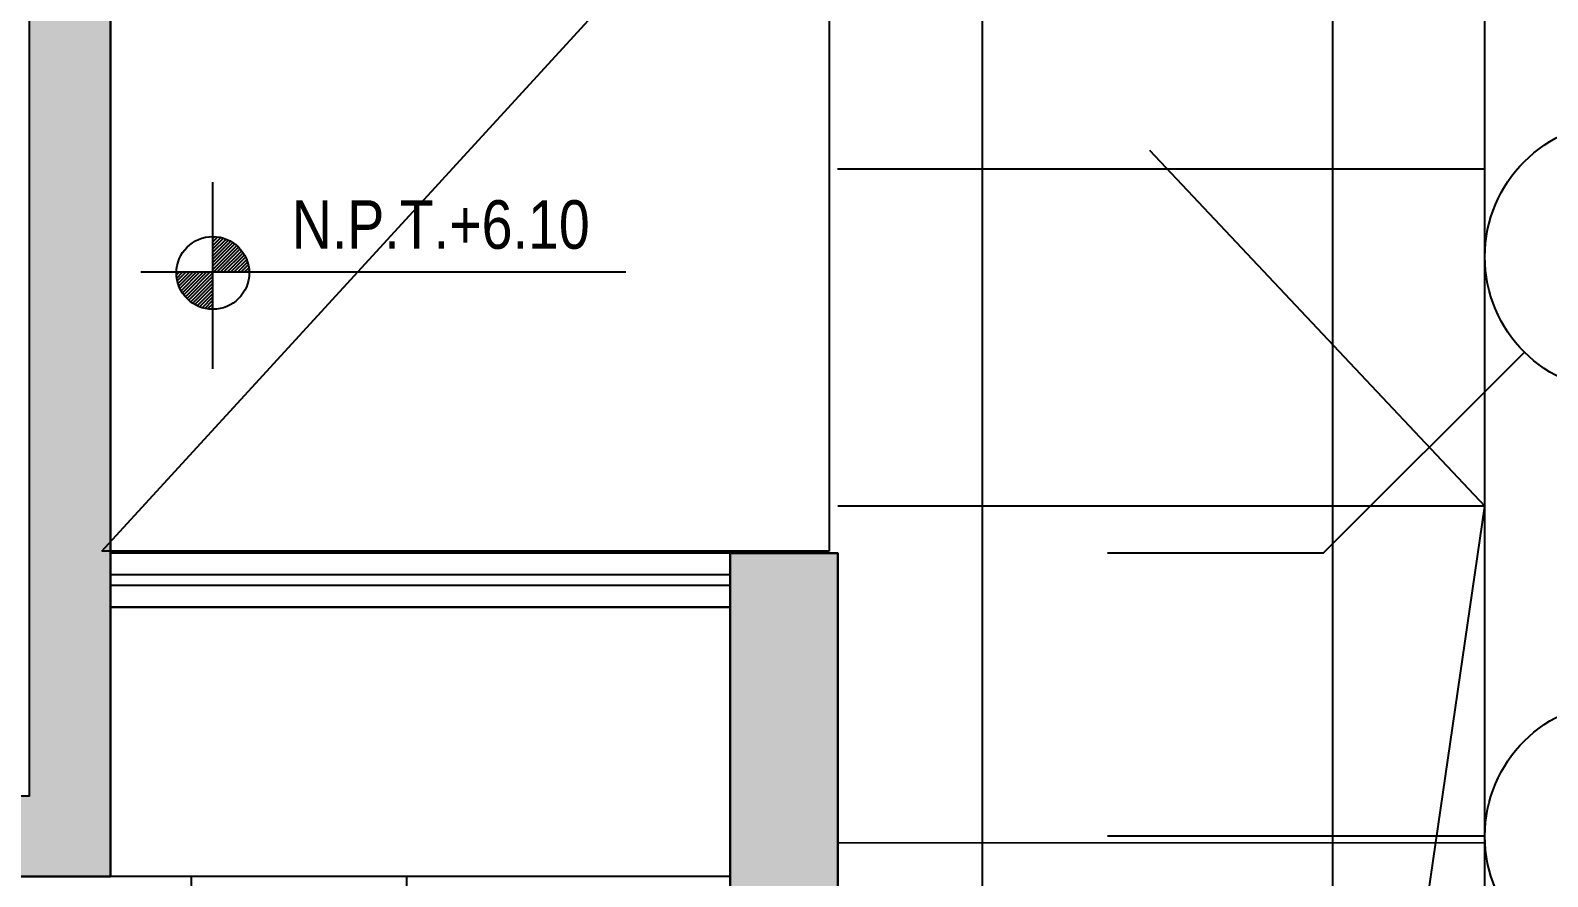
# Model space of a CAD drawing. Header units: millimetres. Extents: x -3 to 53, y -269 to 39.
# Drawn here: x 48.552 to 51.367, y 32.65 to 34.22 of the extents above; entities that cross this region are included whole.
import ezdxf
from ezdxf.enums import TextEntityAlignment as Align
from ezdxf.xclip import XClip

# ---------------------------------------------------------------- set-up
doc = ezdxf.new("R2010")
doc.units = ezdxf.units.MM
doc.header["$LTSCALE"] = 15
doc.header["$XCLIPFRAME"] = 2
for name, pattern in [('ACAD_ISO07W100', [3, 0, -3]), ('HIDDEN2', [0.1875, 0.125, -0.0625]), ('PHANTOM', [63.50000000000001, 31.75, -6.35, 6.35, -6.35, 6.35, -6.35]), ('PHANTOM2', [1.25, 0.625, -0.125, 0.125, -0.125, 0.125, -0.125])]:
    doc.linetypes.add(name, pattern=pattern)
doc.layers.get('0').update_dxf_attribs({"color": 250})
for name, color, linetype in [('A-EJES', 251, 'PHANTOM'), ('A-EST HATCH', 250, 'Continuous'), ('A-EST PLACAS', 250, 'Continuous'), ('A-EST VIGAS', 250, 'HIDDEN2'), ('A-MOBILIARIO', 250, 'Continuous'), ('A-MURO BAJO', 251, 'Continuous'), ('A-NIVELES-NPT', 252, 'Continuous'), ('A-PROYECCIONES', 250, 'HIDDEN2'), ('DLP_MOBILIARIO FIJO', 250, 'Continuous')]:
    doc.layers.add(name, color=color, linetype=linetype)
doc.layers.add('A-MUROS', color=252, linetype='Continuous', lineweight=30)
doc.styles.add('R80', font='ARIALN.TTF', dxfattribs={"height": 2.03})

# ---------------------------------------------------------------- blocks, each defined once
blk = doc.blocks.new('A$C9f73720c')
for points, elevation in [([(52.24887133461104, 135.9213032310886), (63.58237222513287, 132.4618106375818)], 3.362277568755196e-06), ([(53.55295347286486, 135.2278802776752), (58.34947295690171, 133.7637674824993)], 2.116901540161889e-06), ([(55.44279838407178, 134.9458033817766), (55.09257336297105, 133.7979787238876)], 3.362277568755196e-06), ([(56.040590722297, 134.7634045885425), (55.69036570122552, 133.6155799297223)], 3.362277568755196e-06), ([(53.36318810883625, 134.606197799929), (58.15970758393993, 133.142084993576)], 2.116901540161889e-06), ([(56.63838306063892, 134.581005793446), (56.2881580395091, 133.433181135557)], 3.362277568755196e-06)]:
    blk.add_lwpolyline(points, dxfattribs=dict(elevation=elevation))
at = {"layer": 'A-MURO BAJO'}
for p, q in [((53.58783467827021, 135.5125910434872, 3.362277568755195e-06), (57.59500381955884, 134.2892045816407, 3.362277568755195e-06)), ((54.04553246594156, 134.101336253807, 3.362277568755195e-06), (55.7653544111527, 133.576371850446, 3.362277568755195e-06)), ((55.7653544111527, 133.576371850446, 3.362277568755195e-06), (55.37120196790784, 132.285192636773, 3.362277568755195e-06)), ((55.73615793310462, 133.4807289438322, 3.362277568755195e-06), (55.73780097285638, 133.4802274163812, 3.362277568755195e-06))]:
    blk.add_line(p, q, dxfattribs=at)
at = {"layer": 'A-PROYECCIONES'}
for p, q in [((55.37120196790784, 132.285192636773, 3.362277385823113e-06), (53.44413893274034, 135.5564539711922, 3.362277385823113e-06)), ((52.70656763567245, 133.1156718041748), (56.04072913675924, 134.7638582270594)), ((56.04059072231762, 134.7634045882152, 3.362277385823131e-06), (63.65628298925011, 131.167543783784)), ((64.01276136687375, 132.3304527141154), (55.77874076634187, 133.589092258364, 3.362277385823113e-06))]:
    blk.add_line(p, q, dxfattribs=at)
at = {"style": 'R80'}
for height, rotation, p in [(0.08999999999999998, 0.009024318236752005, (39.55400180086957, 141.004645367186, 2.989582827941199e-06)), (0.08999999999999998, 0.009024318236752005, (45.79837450129802, 139.3226032210843, 3.362277385823113e-06)), (0.08999999999999998, 0.009024318236752005, (50.46344866956586, 135.3577879891129, 3.362277385823113e-06)), (0.08999999999999998, 0.009024318236752005, (41.97843763040964, 129.0436469037414, 3.362277385823113e-06)), (0.08999999999999998, 0.009024318236752005, (37.84093274677523, 128.6088977670627, 3.362277385823113e-06)), (0.08999999999999998, 0.009024318236752005, (35.48299050264999, 116.3582478138016, 3.362277385823113e-06)), (0.08999999999999998, 0.009024318236752005, (38.56066348471448, 113.6321012396695, 3.362277385823113e-06)), (0.08999999999999998, 0.009024318236752005, (45.12922654130037, 84.37573007218101, 3.362277385823113e-06)), (0.08999999999999998, 0.009024318236752005, (43.91105876648458, 83.93353253233742, 3.362277385823113e-06)), (0.08999999999999998, 0.009024318236752005, (43.14851105365327, 83.40097679294215, 3.362277385823113e-06)), (0.08999999999999998, 0.009024318236752647, (28.00674955981323, 80.1070595020757, 4.706491410619015e-06)), (0.08999999999999998, 0.009024318236752005, (44.37534144565238, 79.9045896884383, 3.362277385823113e-06)), (0.08999999999999998, 0.009024318236752005, (55.1509971664136, 79.21725743267253, 3.362244064099655e-06)), (0.08999999999999998, 0.009024318236752005, (38.26082499521095, 76.00490702971378)), (0.08999999999999998, 0.009024318236752005, (39.00359765353734, 75.55583832229979)), (0.08999999999999998, 0.009024318236752647, (27.51368831043601, 75.21328245572307, 4.706491410619015e-06)), (0.08999999999999998, 0.009024318236752647, (27.51368831043601, 75.21328245572307, 4.706491410619015e-06)), (0.08999999999999998, 0.009024318236752005, (39.85193490822805, 75.15431196432128)), (0.08999999999999998, 0.009024318236752647, (25.3599275671086, 70.27088301632115, 4.706491410619015e-06)), (0.08999999999999998, 0.009024318236752005, (32.16456429838674, 69.19197598289263, 3.461665138839658e-06)), (0.08999999999999998, 0.009024318236752005, (32.16456429838674, 69.19197598289263, 3.461665138839662e-06)), (0.08999999999999998, 0.009024318236752647, (26.99466614952781, 68.63918328567901, 4.706491410619015e-06)), (0.08999999999999998, 0.009024318236752005, (59.85035903083282, 67.3859448796467, 3.362264782817912e-06)), (0.08999999999999998, 0.009024318236752647, (24.83899722682783, 65.51068564693936, 4.706491410619015e-06)), (0.08999999999999998, 0.009024318236752647, (24.83899722682783, 65.51068564693936, 4.706491410619015e-06)), (0.08999999999999998, 0.009024318236752005, (33.50081673745533, 60.26099538433858, 4.706491410619015e-06)), (0.08999999999999998, 0.009024318236752005, (33.50081673745533, 60.26099538433858, 4.706491410619015e-06)), (0.09000000000000016, 347.3907560878739, (17.10691215832095, 59.27263593853161, 4.706491410619015e-06)), (0.08999999999999998, 0.009024318236752647, (26.47084359607198, 59.2034803536118, 4.706491410619015e-06)), (0.08999999999999998, 0.009024318236752647, (26.47084359607198, 59.2034803536118, 4.706491410619015e-06)), (0.08999999999999998, 0.009024318236752647, (23.1215637937794, 58.76853820498596, 4.857600132761949e-06)), (0.08999999999999998, 0.009024318236752647, (23.1215637937794, 58.76853820498596, 4.857600132761949e-06)), (0.08999999999999998, 0.009024318236752647, (27.66322852430406, 55.39591168056736, 4.706491410619015e-06)), (0.08999999999999998, 0.009024318236752647, (27.66322852430406, 55.39591168056736, 4.706491410619015e-06)), (0.08999999999999998, 0.009024318236752647, (22.22386731641837, 54.98183920517127, 4.706491410619015e-06)), (0.08999999999999998, 0.009024318236752647, (22.22386731641837, 54.98183920517127, 4.706491410619015e-06)), (0.08999999999999998, 0.009024318236753289, (65.71742456087037, 53.58034823651921, 3.362277385823113e-06)), (0.08999999999999998, 0.009024318236752005, (38.37702687504591, 51.71660765356879, 3.362277385823113e-06)), (0.08999999999999998, 0.009024318236752005, (38.37702687504591, 51.71660765356879, 3.362277385823117e-06)), (0.08999999999999998, 0.009024318236752647, (21.02937477795878, 51.37666351165182, 4.706491410619015e-06)), (0.08999999999999998, 0.009024318236752647, (21.02937477795878, 51.37666351165182, 4.706491410619015e-06)), (0.08999999999999998, 0.009024318236752647, (29.40908168527765, 50.88758595104823, 4.706491410655957e-06)), (0.08999999999999998, 0.009024318236752647, (29.40908168527765, 50.88758595104823, 4.706491410655957e-06)), (0.08999999999999998, 0.009024318236752647, (22.51835144442975, 48.08076606507907, 4.706491410619015e-06)), (0.08999999999999998, 0.009024318236752647, (22.51835144442975, 48.08076606507907, 4.706491410619015e-06)), (0.08999999999999998, 0.009024318236752005, (32.83052256535395, 47.94781424853512, 3.362277385823113e-06)), (0.08999999999999998, 0.009024318236752005, (38.641407036027, 47.92376448589872, 3.362277385823113e-06)), (0.09000000000000007, 1.557633544307922, (45.50129112108327, 47.00334283471395, -1.08596095030931e-05)), (0.09000000000000007, 1.557633544307922, (45.50129112108327, 47.00334283471395, -1.08596095030931e-05)), (0.09000000000000007, 1.557633544307922, (42.96128392835442, 45.87806676462581, 3.512253433404052e-06)), (0.08999999999999998, 0.009024318236752647, (31.22521980098919, 43.43522906399826, 4.706491410619015e-06)), (0.08999999999999998, 0.009024318236752647, (31.22521980098919, 43.43522906399826, 4.706491410619015e-06)), (0.08999999999999998, 0.009024318236752647, (24.82912919359753, 43.30559683594419, 4.706491410619015e-06)), (0.08999999999999998, 0.009024318236752647, (24.82912919359753, 43.30559683594419, 4.706491410619015e-06)), (0.08999999999999998, 0.009024318236752647, (28.86844280470634, 42.60917463901945, -1.936912413204994e-06)), (0.08999999999999998, 0.009024318236752647, (28.86844280470634, 42.60917463901945, -1.936912413204996e-06)), (0.08999999999999998, 0.009024318236752005, (46.08146229055367, 42.40482679198994, 3.362277385823113e-06)), (0.08999999999999998, 0.009024318236752647, (19.03068471785168, 42.05589301608065, 4.706491410619015e-06)), (0.08999999999999998, 0.009024318236752647, (19.03068471785168, 42.05589301608065, 4.706491410619015e-06)), (0.08999999999999998, 0.009024318236753289, (70.9066982658778, 41.03288838643142, 3.362277385739846e-06)), (0.08999999999999998, 0.009024318236752647, (22.7764587662323, 38.74069726284154, 4.706491410619015e-06)), (0.08999999999999998, 0.009024318236752647, (22.7764587662323, 38.74069726284154, 4.706491410619015e-06)), (0.08999999999999998, 0.009024318236752647, (17.89520782806452, 37.46244426447456, 4.706491410619015e-06)), (0.08999999999999998, 0.009024318236752647, (17.89520782806452, 37.46244426447456, 4.706491410619015e-06)), (0.08999999999999998, 0.009024318236752647, (25.8226111606427, 33.2142472863526, 3.240561054408875e-06)), (0.08999999999999998, 0.009024318232681537, (21.50265422595201, 31.27540682352641, 4.706491410619015e-06)), (0.1403324825328491, 0.009024318232425412, (43.01775970391731, 29.87779531696764, 4.708577420109158e-06)), (0.08999999999999998, 0.009024318232681537, (24.39781889963433, 29.26593716632136, 4.706491410619015e-06)), (0.08999999999999998, 0.009024318232680895, (49.75645531682766, 29.02869228928841, 8.087904253603042e-07)), (0.08999999999999998, 0.009024318232681537, (16.50998132807672, 28.4123235578046, 4.706491410619015e-06)), (0.08999999999999998, 0.009024318232681537, (16.50998132807672, 28.4123235578046, 4.706491410619015e-06)), (0.08999999999999998, 0.009024318232680895, (40.7945916457475, 24.89300407379428, 4.708577420109158e-06)), (0.08999999999999998, 0.009024318232681537, (18.12676568903499, 23.63741692997076, 4.708577420109158e-06)), (0.08999999999999998, 0.009024318232681537, (20.34600804994347, 20.32913030966674, 4.706491410619015e-06)), (0.08999999999999998, 0.009024318232680895, (38.33650080319148, 19.46321554019606, 4.708577420109158e-06)), (0.08999999999999998, 0.009024318232681537, (18.28687880581947, 15.98276574540444, 3.362277385823113e-06)), (0.08999999999999998, 0.009024318232680895, (36.66944314161903, 12.59772927131063, -1.08596095030931e-05)), (0.09000000000000007, 337.7998366167191, (24.75361139545124, 11.23338317179535, 3.362277385823113e-06)), (0.08999999999999998, 0.009024318232680895, (33.59283368825803, 10.35080076664244, 3.362277385823113e-06)), (0.09000000000000007, 337.7998366167191, (21.61094078805322, 10.12467776199284, 3.362277385823113e-06)), (0.09000000000000007, 337.7998366167191, (16.56051797105016, 9.599798669642254, 3.362277385823113e-06)), (0.09000000000000007, 337.7998366167191, (29.94142637590555, 8.953406921191586, 3.362277385823113e-06)), (0.09000000000000007, 337.7998366167191, (31.64021273361429, 7.956131797818883, -1.085961086733515e-05)), (0.09000000000000007, 337.7998366167191, (26.73599886774458, 7.796616668416589, 3.362277385823113e-06)), (0.09000000000000007, 337.7998366167191, (32.02878516385242, 7.023210017545593, -1.085960995784045e-05)), (0.08999999999999998, 0.009024318233699313, (16.53473564683463, 5.567837451617501, 3.362277385823113e-06)), (0.08999999999999998, 0.009024318233699313, (23.32393714894078, 5.576281331512413, 4.706491410619015e-06)), (0.08999999999999998, 0.009024318233189785, (34.47177392897085, 3.637915200586669, -1.08596085935984e-05))]:
    blk.add_attdef('N.P.T.+0.00', text='', height=height, rotation=rotation, dxfattribs=at).set_placement(p, align=Align.MIDDLE_CENTER)
for p in [(49.92630227023728, 138.2431446092388, 3.362277385823113e-06), (56.69041146256601, 136.2520443910918, 1.244826250967895e-06), (60.53356483046191, 135.5236811584047, 1.244826250967895e-06), (42.63222780064203, 135.1839034941233), (46.25157510937531, 126.9171087827718), (35.15477363680943, 97.85450640527516, 3.362277385823108e-06), (31.26178090009591, 93.94447166306885, 9.446675468794678e-07), (17.93934098101558, 86.88608928790303, -1.08596095030931e-05), (34.74437063001206, 85.6147811955026, 3.362277385823113e-06), (35.50479168834972, 81.46357894523064, 1.244826250947732e-06), (34.65344990056582, 76.99285704104211, -1.08596095030931e-05), (59.66677426066703, 73.25090666787686), (40.41129876321168, 65.84213685264795, -1.08596095030931e-05), (43.56114672197252, 65.2124503517708, 4.706491410619015e-06), (64.4681427977932, 61.38568108363057), (43.91109569434885, 51.49273062238453, -1.085960941451542e-05), (32.97437612648461, 51.08278890347095, -1.08596095030931e-05), (48.03265021031364, 50.07352389695109, 3.36227829233611e-06), (69.32423194858815, 50.08138511350362, 3.545926623193915e-06), (52.95989093053609, 39.47011505832879, -1.08596095030931e-05), (74.41589662968293, 35.74665692003425, -1.08596095030931e-05)]:
    blk.add_attdef('N.P.T.+0.00', text='', height=0.2109375000000003, dxfattribs=at).set_placement(p, align=Align.MIDDLE_CENTER)
blk = doc.blocks.new('est_P1')
at = {"layer": 'A-EST HATCH'}
h = blk.add_hatch(color=256, dxfattribs=at)
h.dxf.hatch_style = 1
h.paths.add_polyline_path([(-9.143969817890373, -13.78994231542118), (-9.143970482439506, -7.724975778433169), (-10.64397656197395, -7.724975307658777), (-10.64397703551712, -8.47497516893413), (-10.79397703551809, -8.47497516893413), (-10.79397703551809, -7.524976572166384), (-8.993969354540447, -7.52497589015454), (-8.993969023001945, -8.399992691189016), (-7.493969067124262, -8.399992720713083), (-7.49396906701967, -7.899975840633207), (-7.343969184811847, -7.89997581150709), (-7.343969022991367, -8.599992691592512), (-8.993969023038296, -8.599992691183239), (-8.993969935204412, -13.78994229911982)])
h.paths.add_polyline_path([(-30.24396931919478, -3.72497635192979), (-28.64396931946226, -3.724976356489996), (-28.64396931890929, -0.6249763909253687), (-29.8439693285593, -0.6249763992590687), (-29.84396932814366, -0.4749763879016626), (-28.49396932925379, -0.4749763913704754), (-28.49396931919524, -3.87497635604489), (-30.24396931919478, -3.874976354748405)])
h.paths.add_polyline_path([(-31.04396932925398, -0.4749763797112081), (-31.19396932925407, -0.4749763817598449), (-31.19396931919551, -3.87497635604489), (-31.04396931919496, -3.87497635604489)])
h.paths.add_polyline_path([(-36.54397048332604, -1.217284938093144e-05), (-36.84397048056, -1.217280340881643e-05), (-36.84397048329669, -0.150011442540233), (-36.6939791675394, -0.150011442540233), (-36.69397916770891, -3.224977385367247), (-36.54396932320629, -3.224977384124877)])
h.paths.add_polyline_path([(-33.59396932953928, -0.6249763904510672), (-33.59396933876702, -3.724976356490906), (-31.9939693197423, -3.724976361089311), (-31.99396931932666, -3.874976361089402), (-33.74396933921549, -3.874976355897097), (-33.74396932897276, -0.4749763910466953), (-32.3939693292366, -0.4749763868907593), (-32.39396932882142, -0.6249763868903955)])
h.paths.add_polyline_path([(-42.84397017665038, -0.1499758131547324), (-43.44397017666621, -0.1499758112857208), (-43.44397017666621, 2.418834193207431e-05), (-42.69397017663346, 2.41883355656114e-05), (-42.69397017657526, -3.399975811664525), (-43.84397017661946, -3.399975811654066), (-43.84397017667767, -3.249975812026868), (-42.84397017661036, -3.249975813899972)])
h.paths.add_polyline_path([(-44.64397017666602, 2.418834557005312e-05), (-44.64397017660782, -3.399975811654066), (-44.79397017658471, -3.399975811654066), (-44.79397017664292, 2.418834557005312e-05)])
h.paths.add_polyline_path([(-45.59397017668949, -3.249975813889513), (-47.19397017666621, -3.249975813889513), (-47.19397017666621, -0.149975813144728), (-45.99397017664274, -0.1499758126790667), (-45.99397017664274, 2.418694858619119e-05), (-47.3439701766431, 2.418834557005312e-05), (-47.3439701765849, -3.399975811654066), (-45.59397017663128, -3.399975813516711)])
h.paths.add_polyline_path([(-42.84397017665038, -13.69997583870299), (-43.44397017666621, -13.699975840572), (-43.44397017666621, -13.84997584019965), (-42.69397017663346, -13.84997584019328), (-42.69397017657528, -10.44997580598164), (-43.84397017661949, -10.4499758059921), (-43.84397017667769, -10.59997580561929), (-42.84397017661039, -10.59997580374619)])
h.paths.add_polyline_path([(-44.64397017666602, -13.84997584020329), (-44.64397017660784, -10.4499758059921), (-44.79397017658474, -10.4499758059921), (-44.79397017664292, -13.84997584020329)])
h.paths.add_polyline_path([(-45.59397017668952, -10.59997580375665), (-47.19397017666623, -10.59997580375665), (-47.19397017666621, -13.69997583871299), (-45.99397017664274, -13.69997583917865), (-45.99397017664274, -13.84997583880631), (-47.3439701766431, -13.84997584020329), (-47.34397017658493, -10.4499758059921), (-45.59397017663131, -10.44997580412945)])
h.paths.add_polyline_path([(-39.99396981555515, -10.34999415513654), (-39.84396961201575, -10.34999417176515), (-39.84396939066934, -13.69994245277041), (-39.69396931878268, -13.69994195241157), (-39.69396932151961, -13.84994133030514), (-39.99396916294192, -13.849940458077)])
h.paths.add_polyline_path([(-30.2439694083912, -10.12497620175047), (-28.64396940865868, -10.12497619719027), (-28.64396940810571, -13.22497616275489), (-29.84396941775572, -13.22497615442119), (-29.84396941734008, -13.37497616577859), (-28.49396941845021, -13.37497616230978), (-28.49396940839166, -9.974976197635375), (-30.2439694083912, -9.97497619893186)])
h.paths.add_polyline_path([(-31.04396941845039, -13.37497617396905), (-31.19396941845049, -13.37497617192041), (-31.19396940839193, -9.974976197635375), (-31.04396940839138, -9.974976197635375)])
h.paths.add_polyline_path([(-36.54396232806585, -13.84997616392717), (-36.84396834709633, -13.8499412220944), (-36.84396840648991, -13.6999756431218), (-36.69397928174352, -13.69997617751073), (-36.69397925690533, -10.62497516831302), (-36.54396941240271, -10.62497516955493)])
h.paths.add_polyline_path([(-33.5939694187357, -13.22497616322919), (-33.59396942796344, -10.12497619718936), (-31.99396940893872, -10.12497619259095), (-31.99396940852308, -9.974976192590862), (-33.74396942841191, -9.974976197783167), (-33.74396941816918, -13.37497616263356), (-32.39396941843302, -13.3749761667895), (-32.39396941801784, -13.22497616678986)])
h.paths.add_polyline_path([(-17.09397004066819, -3.72497635192979), (-18.69397004040071, -3.724976356489996), (-18.69397004095368, -0.6249763909253687), (-17.49397003130367, -0.6249763992590687), (-17.49397003171931, -0.4749763879016626), (-18.84397003060918, -0.4749763913704754), (-18.84397004066773, -3.87497635604489), (-17.09397004066819, -3.874976354748405)])
h.paths.add_polyline_path([(-16.293970030609, -0.4749763797112081), (-16.14397003060891, -0.4749763817598449), (-16.14397004066746, -3.87497635604489), (-16.29397004066801, -3.87497635604489)])
h.paths.add_polyline_path([(-10.49397003628344, -1.217280340881643e-05), (-10.49397003627517, -0.1500114425319623), (-10.64396016731576, -0.1499762905140614), (-10.64396019215406, -3.224977385367247), (-10.79397003665668, -3.224977384124877), (-10.79397003624289, -1.208895027815515e-05)])
h.paths.add_polyline_path([(-13.74397003032369, -0.6249763904510672), (-13.74397002109595, -3.724976356490906), (-15.34397004012067, -3.724976361089311), (-15.34397004053631, -3.874976361089402), (-13.59397002064748, -3.874976355897097), (-13.59397003089021, -0.4749763910466953), (-14.94397003062637, -0.4749763868907593), (-14.94397003104155, -0.6249763868903955)])
h.paths.add_polyline_path([(-8.993970466776354, -5.249958931516986), (-7.343969747863532, -5.249958931107713), (-7.343969747714972, -5.949975811193134), (-7.493969184811057, -5.949975811237309), (-7.493969067124347, -5.449959284562034), (-8.99396902300186, -5.449958716220866), (-8.993969354540788, -6.324976663525771), (-10.79397712471451, -6.324975981513877), (-10.79397712471454, -5.374977384746163), (-10.6439738807624, -5.374977384746163), (-10.64397665548659, -6.12497676983271), (-9.143970575952387, -6.124976812356916), (-9.143970665784515, -0.06001122860507735), (-8.993969741658567, -0.06001076428293572)])
h.paths.add_polyline_path([(-4.49396918321262, -0.1499758131547324), (-3.893969183196795, -0.1499758112857208), (-3.893969183196795, 2.418834193207431e-05), (-4.643969183229537, 2.41883355656114e-05), (-4.643969183287716, -3.399975811664525), (-3.493969183243514, -3.399975811654066), (-3.493969183185307, -3.249975812026868), (-4.493969183252609, -3.249975813899972)])
h.paths.add_polyline_path([(-2.693969183196977, 2.418834557005312e-05), (-2.693969183255156, -3.399975811654066), (-2.543969183278257, -3.399975811654066), (-2.543969183220078, 2.418834557005312e-05)])
h.paths.add_polyline_path([(-1.743969183173483, -3.249975813889513), (-0.1439691831967664, -3.249975813889513), (-0.1439691831967949, -0.149975813144728), (-1.34396918322026, -0.1499758126790667), (-1.34396918322026, 2.418694858619119e-05), (0.006030816780103976, 2.418834557005312e-05), (0.006030816721924737, -3.399975811654066), (-1.743969183231691, -3.399975813516711)])
h.paths.add_polyline_path([(-2.693970031015944, -13.84997584020329), (-2.693969183255156, -10.4499404925554), (-2.543969183278257, -10.4499404925554), (-2.543970031039045, -13.84997584020329)])
h.paths.add_polyline_path([(-1.743969183173483, -10.59994049031996), (-0.1439691831967664, -10.59994049031996), (-0.1439700310157619, -13.69997583871299), (-1.343970031039227, -13.69997583917865), (-1.343970031039227, -13.84997583880631), (0.006029968961136944, -13.84997584020329), (0.006030816721924737, -10.4499404925554), (-1.743969183231691, -10.44994049069276)])
h.paths.add_polyline_path([(-7.343969747847133, -10.34999417667706), (-7.49396974784711, -10.34999415022464), (-7.493969627572604, -13.69994059267394), (-7.643968786998876, -13.69993992391759), (-7.643968786998876, -13.8499412220944), (-7.343970553891786, -13.84997584169227)])
h.paths.add_polyline_path([(-17.09396995147177, -10.12497620175047), (-18.69396995120429, -10.12497619719027), (-18.69396995175726, -13.22497616275489), (-17.49396994210725, -13.22497615442164), (-17.49396994252289, -13.37497616577859), (-18.84396994141276, -13.37497616230978), (-18.84396995147132, -9.974976197635375), (-17.09396995147177, -9.97497619893186)])
h.paths.add_polyline_path([(-16.29396994141258, -13.37497617396905), (-16.14396994141249, -13.37497617192041), (-16.14396995147104, -9.974976197635375), (-16.29396995147159, -9.974976197635375)])
h.paths.add_polyline_path([(-10.7939699409069, -13.8499761630814), (-10.49397101305073, -13.84994038095833), (-10.49397101276652, -13.6999412228542), (-10.64396007811934, -13.6999762631662), (-10.64396010295764, -10.62497516831302), (-10.79396994746026, -10.62497516955493)])
h.paths.add_polyline_path([(-13.74396994112727, -13.22497616322919), (-13.74396993189954, -10.12497619718936), (-15.34396995092425, -10.12497619259095), (-15.34396995133989, -9.974976192590862), (-13.59396993145106, -9.974976197783167), (-13.59396994169379, -13.37497616263356), (-14.94396994142995, -13.3749761667895), (-14.94396994184513, -13.22497616678986)])
h.paths.add_polyline_path([(-38.34397036514978, -7.524975904951724), (-36.54396232434488, -7.524976572166384), (-36.54396268417211, -8.47497516893413), (-36.69396592812425, -8.47497516893413), (-36.69396315771628, -7.724975307659648), (-38.19396873609799, -7.724975778434533), (-38.19396966373458, -13.7899409527775), (-38.34396947919434, -13.78994229912033), (-38.34397033682377, -8.599992691183239), (-39.9939703368707, -8.599992691592512), (-39.99397033701712, -7.899975840664585), (-39.84397029284424, -7.899975840633207), (-39.84397029273965, -8.39999269155513), (-38.34397033686106, -8.399992691183147)])
h.paths.add_polyline_path([(-4.643970031048504, -13.84997584019328), (-4.643969183287716, -10.44994049254494), (-3.493969183243514, -10.4499404925554), (-3.493969183185307, -10.5999404921826), (-4.493969183252609, -10.5999404903095), (-4.493970031031587, -13.69997583870299), (-3.893970031015762, -13.699975840572), (-3.893970031015762, -13.84997584019965)])
h.paths.add_polyline_path([(-1.740724223936702, -5.499975812450693), (-1.593969182204326, -5.499975812450693), (-1.593969182204326, -4.299975811654612), (-3.74396918328808, -4.299975811654612), (-3.743969183345378, -4.449975811654248), (-3.293969182261726, -4.449975811654248), (-3.293969182261726, -6.049975811654249), (-3.093969182261723, -6.049975811654249), (-3.093969182261723, -4.449975811654248), (-1.743969182261715, -4.449975811654248), (-1.743969183291718, -5.499975812395668)], flags=17)
h.paths.add_polyline_path([(-1.740724223936702, -8.349940491758776), (-1.593969182204326, -8.349940491758776), (-1.593969182204326, -9.549940492554857), (-3.74396918328808, -9.549940492554857), (-3.743969183345378, -9.39994049255522), (-3.293969182261726, -9.399958151800597), (-3.293969182261726, -7.799975811045975), (-3.093969182261723, -7.799975811045975), (-3.093969182261723, -9.399975811045977), (-1.743969182261715, -9.39994049255522), (-1.743969183291718, -8.3499404918138)], flags=17)
h.paths.add_polyline_path([(-7.494020950476404, -6.849975811350113), (-4.643969184249961, -6.849975812425587), (-4.643969183287716, -4.299975810621426), (-4.493969183287625, -4.299975811654612), (-4.493969183287625, -6.849977253083388), (-1.743969182942472, -6.849975811350113), (-1.743969182942472, -6.250012173580604), (-1.593969182878716, -6.250012173636993), (-1.59396918316839, -6.849975811503814), (1.156030815161053, -6.849975812631229), (1.156030816791777, -2.799975810909281), (1.356030816815057, -2.799975810909281), (1.356030813575238, -11.04997581179094), (1.156030816791777, -11.04997581179094), (1.156030143187628, -6.999975810222697), (-1.593969855141815, -6.999975811350112), (-1.593969182878716, -7.599940491757412), (-1.743969182942472, -7.5999404918138), (-1.743969183168026, -6.999974368583), (-4.493969856224659, -6.999974369616837), (-4.493969183287625, -9.549940492554857), (-4.643969183287716, -9.549940493588043), (-4.643969184249961, -6.999975810274641), (-7.4940221863719, -6.999975811350112)])
h.paths.add_polyline_path([(-7.343970553891332, 2.418983454788304e-05), (-7.343969061203502, -3.499957485731059), (-7.493969738739771, -3.499957491082682), (-7.493969627572604, -0.1500120727204575), (-7.643968908985478, -0.1500114425484895), (-7.643970723318525, -1.14433005222736e-05)])
h.paths.add_polyline_path([(-38.34397123899149, -0.06001036627409917), (-38.34397033682365, -5.249958931516986), (-39.99397033687058, -5.249958931107713), (-39.99397017505112, -5.95001217237807), (-39.84397029282332, -5.950012172408993), (-39.84397029273953, -5.44995893114509), (-38.34397069668828, -5.449958931517209), (-38.34397036514938, -6.324976775239769), (-36.54396223514846, -6.324975981513877), (-36.54396259497569, -5.374977384746163), (-36.69396259497669, -5.374977384746163), (-36.69396306420324, -6.124976901725141), (-38.1939686425852, -6.124976830503776), (-38.19396985378442, -0.06001099644566921)])
h.paths.add_polyline_path([(-45.74397017669461, -6.849989102795394), (-48.49397017502388, -6.849975811350113), (-48.49397017665475, -2.799975810909281), (-48.69397017667803, -2.799975810909281), (-48.69397017343824, -11.04994049330019), (-48.49397017665475, -11.04994049330019), (-48.49397017502402, -6.999940492554675), (-45.74397017669461, -6.99996356259901), (-45.74397017698427, -7.599975810248164), (-45.59397017692051, -7.599975810304553), (-45.59397017669497, -6.999964798494535), (-42.84397017561177, -6.999974686299016), (-42.84397017657535, -9.54997581104561), (-42.69397017657526, -9.549975812078795), (-42.69397017561301, -6.999940492859356), (-39.84391717408165, -6.999940492859356), (-39.84391840938657, -6.850012172535049), (-42.69397017561301, -6.850012172535049), (-42.69397017657526, -4.300012171806362), (-42.84397017657535, -4.300012172839548), (-42.84397017561174, -6.850013614268324), (-45.59397017669497, -6.84998786689987), (-45.5939701821136, -6.249975812451602), (-45.74397018217736, -6.249975812507991)])
h.paths.add_polyline_path([(-39.99397042523629, -1.217284936672058e-05), (-39.69397057286398, -1.144330002489369e-05), (-39.69397057286398, -0.150011442540233), (-39.84396973229037, -0.1500120727204575), (-39.84394632907902, -3.499957489028027), (-39.99396981555515, -3.499957487785913)])
h.paths.add_polyline_path([(-45.59721514111937, -5.499975812506626), (-45.74397018285175, -5.499975812506626), (-45.74397017765865, -4.300012172839548), (-43.59397017657489, -4.300012172839548), (-43.59397017651759, -4.450012172839184), (-44.04397017760127, -4.45001218513066), (-44.04397019028924, -6.050012185130662), (-44.24397019028924, -6.050012183941163), (-44.24397017760126, -4.450012183941162), (-45.59397017760126, -4.450012172839184), (-45.59397018176436, -5.499975812451602)], flags=17)
h.paths.add_polyline_path([(-45.59721513592628, -8.349975810249074), (-45.74397017765866, -8.349975810249074), (-45.74397017765865, -9.54997581104561), (-43.59397017657489, -9.54997581104561), (-43.59397017651759, -9.399975811045973), (-44.0439702168547, -9.400012184522389), (-44.04397020416672, -7.800012184522391), (-44.24397020416671, -7.800012183332893), (-44.2439702168547, -9.40001218333289), (-45.59397017760126, -9.399975811045973), (-45.59397017657127, -8.349975810304553)], flags=17)
h.paths.add_polyline_path([(-25.3439902593131, -6.324964877224314), (-25.49400689369961, -6.324964877224314), (-25.4940064534502, -2.624972109998986), (-25.34398981906369, -2.624972109998986)])
h.paths.add_polyline_path([(-21.09396821900507, -6.324971890837737), (-11.69397712471505, -6.324975640509752), (-11.69397714053935, -6.174977212308864), (-15.24398154997603, -6.174977274305025), (-15.24398154997558, -4.77497635387174), (-15.44398154997612, -4.774976353871285), (-15.44398154997567, -6.174976775202527), (-18.34398156850673, -6.174976775202527), (-18.34398156850673, -4.77497634867898), (-18.49398156850591, -4.77497634867898), (-18.49398156850682, -6.174976775202527), (-20.89396821899462, -6.174976775124609), (-20.89396821890745, -4.924974436938612), (-19.2439682036975, -4.924976355129342), (-19.24396820389031, -4.774976419415065), (-21.51896998376138, -4.774976355450622), (-21.51896821902697, -4.924973739414714), (-21.09396821890745, -4.924974436928153)])
h.paths.add_polyline_path([(-21.5439682189915, -6.324972124678055), (-23.54397130383152, -6.324972124623205), (-23.54397130408007, -6.17497212790504), (-21.69396972867867, -6.174972124673872), (-21.69396945687873, -2.774972110023477), (-23.54397103307194, -2.77497211000847), (-23.54397103306171, -2.624979783535501), (-21.69396945553859, -2.624978177604781), (-21.69396972720211, -0.4749764071392946), (-20.84397003223626, -0.4749764074348803), (-20.84397003105301, -0.6249764059447642), (-21.54396997947038, -0.6249764057519513)])
h.paths.add_polyline_path([(-26.24397124364423, -4.92497771436031), (-26.24397230056906, -6.324972115819225), (-35.64396223514792, -6.324975640509752), (-35.64396221932362, -6.174977212308864), (-32.09395780988695, -6.174977274305025), (-32.09395780988695, -4.77497635387174), (-31.89395780988685, -4.774976353871285), (-31.8939578098873, -6.174976775202527), (-28.99395779135626, -6.174976775202527), (-28.99395779135626, -4.77497634867898), (-28.84395779135662, -4.77497634867898), (-28.84395779135617, -6.174976775202527), (-26.44397230056906, -6.174979408096654), (-26.4439723004819, -4.924977601117114), (-28.09397231577544, -4.924976355450713), (-28.09397231577453, -4.774976419736436), (-25.89900741818619, -4.773348258160528), (-25.89901257052006, -4.923349953733641)])
h.paths.add_polyline_path([(-25.87400751077276, -0.6233483052977249), (-26.49396932880996, -0.6249764059447642), (-26.49396932762671, -0.4749764074348803), (-25.67400776304103, -0.473348306787841), (-25.67401273158998, -6.323343790488149), (-25.87401043094923, -6.323343846732406)])
h.paths.add_polyline_path([(-25.67400750738261, -9.09834809481682), (-25.67400750738261, -13.37334613842784), (-26.49396941682313, -13.37497614624538), (-26.49396941800638, -13.22497614773549), (-25.87400750738262, -13.2233480475764), (-25.87400750738262, -9.098348094816828)])
h.paths.add_polyline_path([(-27.64395822967412, -9.074976043653582), (-27.64395822986693, -8.924976107939305), (-25.87400795231442, -8.92335675688211), (-25.87400795231442, -7.673339022734815), (-28.3939578805526, -7.674975778476824), (-28.39395788055305, -9.074976205001281), (-28.54395788055269, -9.074976205001281), (-28.54395788055269, -7.674975778477734), (-31.89395789908372, -7.674975778477734), (-31.89395789908327, -9.074976199808976), (-32.09395789908383, -9.074976199808521), (-32.09395789908337, -7.674975279375236), (-35.64396230852004, -7.674975341371397), (-35.64396232434434, -7.524976913170509), (-25.67400750738261, -7.523352562491215), (-25.67400750738261, -9.073348094816826)])
h.paths.add_polyline_path([(-19.69398113009277, -9.074976043653582), (-19.69398113009186, -8.924976107939305), (-21.49396989472007, -8.92497619917437), (-21.49396989472007, -7.67497577845679), (-18.94398147930902, -7.674975778477734), (-18.94398147931039, -9.074976205001281), (-18.7939814793103, -9.074976205001281), (-18.7939814793103, -7.674975778477734), (-15.44398146077925, -7.674975778477734), (-15.4439814607797, -9.074976199808521), (-15.24398146077962, -9.074976199808521), (-15.24398146077962, -7.674975279375236), (-11.69397703551818, -7.674976179904139), (-11.69397703551864, -7.524976913170509), (-21.69396972704977, -7.524964708288667), (-21.69397287115106, -9.074976207453567)])
h.paths.add_polyline_path([(-22.69396972745881, -12.8249450148125), (-25.34396972606263, -12.82495593772136), (-25.34396972680884, -10.17495593627289), (-22.99396972737919, -10.17495593715692), (-22.99396972745877, -9.624955692511435), (-22.69396972745904, -9.624955692511435), (-22.69396972745859, -9.47495565548627), (-23.14396972750473, -9.474955655486276), (-23.14396972745002, -10.02495595142784), (-25.34397166016473, -10.02495703975648), (-25.34398361321747, -7.674975794103592), (-24.14398399474562, -7.674975794103592), (-24.14398399474562, -7.524958209722129), (-25.49399727034439, -7.524958209722104), (-25.49397068227994, -12.97497457539384), (-22.69396972745881, -12.97496953684497)])
h.paths.add_polyline_path([(-21.69398159343175, -13.3749761474233), (-20.84396994303984, -13.37497614624538), (-20.84396994185659, -13.22497614773549), (-21.54396989027396, -13.22497614803108), (-21.54396998230278, -9.099976195168278), (-21.69397292186199, -9.099976207453565)])
at = {"layer": 'A-EST PLACAS', "elevation": 2.117451317787304e-06}
for points in [[(-1.743969183173483, -3.249975813889513), (-0.1439691831967664, -3.249975813889513), (-0.1439691831967664, -0.149975813144728), (-1.34396918322026, -0.1499758126790667), (-1.34396918322026, 2.418694858619119e-05), (0.006030816780103976, 2.418834557005312e-05), (0.006030816721924737, -3.399975811654066), (-1.743969183231691, -3.399975813516711)], [(-7.494020950476404, -6.849975811350113), (-4.643969184249961, -6.849975812425587), (-4.643969183287716, -4.299975810621426), (-4.493969183287625, -4.299975811654612), (-4.493969183287625, -6.849977253083388), (-1.743969182942472, -6.849975811350113), (-1.743969182942472, -6.250012173580604), (-1.593969182878716, -6.250012173636993), (-1.59396918316839, -6.849975811503814), (1.156030815161053, -6.849975812631229), (1.156030816791777, -2.799975810909281), (1.356030816815057, -2.799975810909281), (1.356030813575238, -11.04997581179094), (1.156030816791777, -11.04997581179094), (1.156030143187628, -6.999975810222697), (-1.593969855141815, -6.999975811350112), (-1.593969182878716, -7.599940491757412), (-1.743969182942472, -7.5999404918138), (-1.743969183168026, -6.999974368583), (-4.493969856224659, -6.999974369616837), (-4.493969183287625, -9.549940492554857), (-4.643969183287716, -9.549940493588043), (-4.643969184249961, -6.999975810274641), (-7.4940221863719, -6.999975811350112)]]:
    blk.add_lwpolyline(points, close=True, dxfattribs=at)
at = {"layer": 'A-EST VIGAS'}
blk.add_line((1.156030816791777, -2.799975810909281, 2.117451317787304e-06), (0.006030816732184974, -2.799975810909281, 2.117451317787304e-06), dxfattribs=at)
blk = doc.blocks.new('SIM NIVEL PLANTA')
at = {"linetype": 'Continuous'}
h = blk.add_hatch(dxfattribs=at)
h.set_pattern_fill('_USER', color=256, scale=0.08999670446314668, angle=45, style=0, pattern_type=0)
h.set_pattern_definition([(44.99999999999999, (31854.49522823409, 23864.84028394721), (-0.06363728001033264, 0.06363728001033264), [])])
h.paths.add_polyline_path([(-17.32872977103762, 1.818989403545856e-12), (-15.97887808709203, 1.818989403545856e-12, 0.409209022765965), (-17.32872977103762, 1.326942121290652)])
h.paths.add_polyline_path([(-18.6785814549832, 1.818989403545856e-12, 0.004279213269936855), (-18.67877922097944, -0.02310732865116738, 0.4142135623730951), (-17.32872977103762, -1.373156778592987), (-17.32872977103762, 1.819100425848319e-12)])
for p, q in [((-17.32872977103762, -3.577344964573422), (-17.32872977103762, 3.344429510060582)), ((-1.999999999999272, 1.818989403545856e-12), (-19.99999999999272, 1.818989403545856e-12))]:
    blk.add_line(p, q)
blk.add_circle((-17.32872977103762, -0.02310732865116734), 1.350049449941819, dxfattribs=at)
at = {"style": 'R80'}
blk.add_attdef('N.P.T.+0.00', text='', height=1.8, dxfattribs=at).set_placement((-8.870646447927967, 1.773523014543912), align=Align.MIDDLE_CENTER)
blk = doc.blocks.new('Ejes_Torre G')
at = {"layer": 'A-EJES', "linetype": 'PHANTOM2', "ltscale": 0.5}
blk.add_line((50.95038238669279, 11.05000004298773), (51.32360569122942, 11.42322334785783), dxfattribs=at)
for points in [[(50.95038238669279, 11.05000004298773), (50.55001330430593, 11.05000004209423)], [(51.25038238672117, 10.52499901289004), (50.55001330433431, 10.52499901186252)]]:
    blk.add_lwpolyline(points, dxfattribs=at)
at = {"layer": 'A-EJES', "linetype": 'Continuous'}
for centre in [(51.50038238644709, 11.60000004323344), (51.50038238672117, 10.52499901300172)]:
    blk.add_circle(centre, 0.25, dxfattribs=at)

msp = doc.modelspace()

# ---------------------------------------------------------------- block references
at = {"linetype": 'ACAD_ISO07W100', "ltscale": 5}
ref = msp.add_blockref('A$C9f73720c', (-94.00427676998805, 47.5864290793545), dxfattribs=dict(at, rotation=286.9770955472961))
XClip(ref).set_block_clipping_path([(53.973966783125775, 80.26833859438523), (69.37303030473828, 130.70851478653714), (51.05957010827318, 136.2994971770738), (35.66050658666068, 85.8593209849219)])

# ---------------------------------------------------------------- next in the draw order: linework, layer by layer
at = {"layer": 'A-MOBILIARIO'}
msp.add_lwpolyline([(48.70000040275676, 32.64996471080349), (48.70000040281496, 33.14996471005816), (49.85000004321643, 33.14996471005816), (49.85000004315822, 32.64996471080349)], close=True, dxfattribs=at)
msp.add_lwpolyline([(48.85000040278015, 32.6499647108036), (48.85000040283836, 32.44996471154866), (49.25000040280344, 32.44996471154866), (49.25000040274523, 32.6499647108036)], dxfattribs=at)
at = {"layer": 'A-MURO BAJO'}
for p, q in [((49.85000040282665, 33.24996471154839), (48.70000040281508, 33.24996471154839)), ((49.85000040282665, 33.14996471005827), (48.70000040281508, 33.14996471005827))]:
    msp.add_line(p, q, dxfattribs=at)
at = {"layer": 'A-MUROS'}
for p, q in [((48.70000040275687, 32.6499647108036), (48.70000040281508, 36.04996471080324)), ((46.95000040280325, 32.64996470894096), (48.70000040275687, 32.6499647108036))]:
    msp.add_line(p, q, dxfattribs=at)
at = {"layer": 'A-MUROS', "elevation": -9.150956620275486e-07}
msp.add_lwpolyline([(47.09998268220562, 29.19997624541233), (49.85000004162526, 29.1999529611287), (49.84998268216583, 33.24996471154839), (50.04998268218907, 33.2499647114895), (50.04998268218907, 24.99996471066675), (49.84998268216583, 25.00000002915749), (49.84998268216583, 29.04996471110758), (47.09998201023228, 29.04996471110758)], dxfattribs=at)
at = {"layer": 'DLP_MOBILIARIO FIJO'}
for p, q in [((49.85000040282665, 33.20996471057981), (48.70000040281508, 33.20996471057981)), ((49.85000040282665, 33.18996471102685), (48.70000040281508, 33.18996471102685))]:
    msp.add_line(p, q, dxfattribs=at)

# ---------------------------------------------------------------- next in the draw order: block references
msp.add_blockref('est_P1', (48.69396922620768, 36.04994052245769, -2.117451317787304e-06))
at = {"layer": 'A-MUROS'}
msp.add_blockref('Ejes_Torre G', (-1.798289247290086e-06, 22.19996468085742), dxfattribs=at)
at = {"layer": 'A-NIVELES-NPT', "xscale": 0.05, "yscale": 0.05, "zscale": 0.05}
msp.add_blockref('SIM NIVEL PLANTA', (49.75654771363492, 33.77118519063595), dxfattribs=at).add_auto_attribs({'N.P.T.+0.00': 'N.P.T.+6.10'})

doc.saveas('drawing.dxf')
